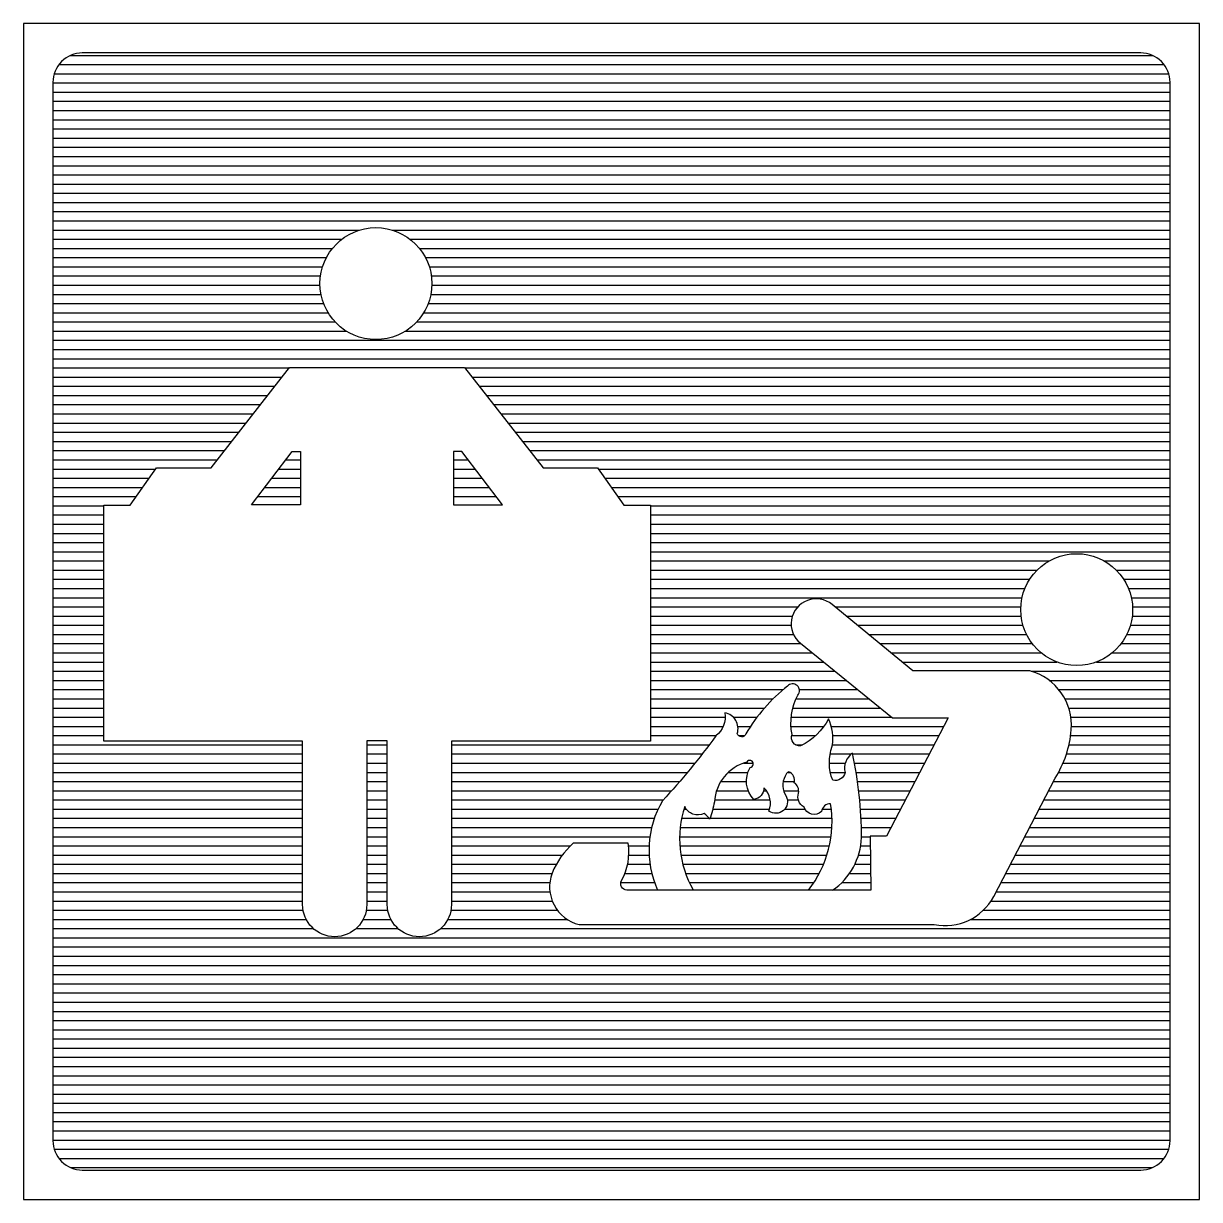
# Model space of a CAD drawing. Header units: millimetres. Extents: x 0 to 12, y 0 to 12.
import ezdxf

# ---------------------------------------------------------------- set-up
doc = ezdxf.new("R2010")
doc.units = ezdxf.units.MM
doc.layers.add('ROOD', color=1, linetype='Continuous')
doc.layers.add('VEILIG', color=7, linetype='Continuous')
pattern_1 = [(0, (-2123.641935, -1.92603), (0, 0.0938), [])]

msp = doc.modelspace()

# ---------------------------------------------------------------- hatches: boundary and pattern name
at = {"layer": 'ROOD'}
h = msp.add_hatch(dxfattribs=at)
h.set_pattern_fill('_U', color=256, scale=0.0938, style=0, pattern_type=0)
h.set_pattern_definition(pattern_1)
h.paths.add_polyline_path([(11.7, 11.4, 0.414214), (11.4, 11.7), (0.6, 11.7, 0.414214), (0.3, 11.4), (0.3, 0.6, 0.414214), (0.6, 0.3), (11.4, 0.3, 0.414214), (11.7, 0.6)])
h.paths.add_polyline_path([(11.319, 6.019, -1), (10.176, 6.019, -1)], flags=16)
h.paths.add_polyline_path([(6.471, 3.156), (6.834, 3.156, -0.211341), (6.748, 4.01, 0.424511), (6.945, 3.939, -0.094978), (7.003, 3.881, 0.033278), (7.05, 4.057, -0.324972), (7.381, 4.463, -1.650882), (7.414, 4.409, 0.32938), (7.452, 4.082, 0.376985), (7.556, 4.2, -0.29613), (7.607, 3.964, 0.792344), (7.783, 4.115, -0.26802), (7.771, 4.321, -0.150372), (7.809, 4.364, -0.383964), (7.864, 4.253, -0.340041), (7.905, 4.136, 0.333046), (7.965, 4.004, 0.54414), (8.143, 3.958, -0.374948), (8.236, 4.039, -0.206301), (8.011, 3.156), (8.256, 3.156, 0.238553), (8.551, 3.695, 0.055361), (8.458, 4.554, 0.304235), (8.383, 4.357, -0.414163), (8.257, 4.278, -0.181426), (8.253, 4.626, 0.146833), (8.215, 4.906, -0.164406), (7.93, 4.63, -0.57481), (7.842, 4.744, -0.16625), (7.9, 5.146, 0.998167), (7.796, 5.238, 0.095025), (7.372, 4.752, -0.763454), (7.284, 4.756, 0.447225), (7.158, 4.966, -0.25856), (7.066, 4.731, -0.027436), (6.521, 4.069, 0.244844)], flags=16)
h.paths.add_polyline_path([(6.397, 7.085), (6.397, 4.678), (4.367, 4.678), (4.367, 3.009, -1), (3.712, 3.009), (3.712, 4.68), (3.608, 4.68), (3.503, 4.68), (3.503, 3.009, -1), (2.848, 3.009), (2.848, 4.678), (0.819, 4.678), (0.819, 7.085), (1.088, 7.085), (1.358, 7.466), (1.914, 7.466), (2.715, 8.489), (3.608, 8.489), (4.5, 8.489), (5.302, 7.466), (5.857, 7.466), (6.127, 7.085)], flags=16)
h.paths.add_polyline_path([(4.888, 7.087), (4.389, 7.087), (4.389, 7.633), (4.472, 7.633)], flags=0)
h.paths.add_polyline_path([(3.024, 9.346, -1), (4.167, 9.346, -1)], flags=16)
h.paths.add_polyline_path([(2.826, 7.633), (2.826, 7.087), (2.327, 7.087), (2.743, 7.633)], flags=0)
edge = h.paths.add_edge_path(flags=16)
edge.add_line((7.928, 5.677), (8.868, 4.916))
edge.add_line((8.868, 4.916), (9.435, 4.916))
edge.add_line((9.435, 4.916), (8.807, 3.709))
edge.add_line((8.807, 3.709), (8.639, 3.709))
edge.add_line((8.639, 3.709), (8.645, 3.156))
edge.add_line((8.645, 3.156), (6.156, 3.156))
edge.add_arc((6.162, 3.223), 0.0675, 152.1381, 265.0537, ccw=False)
edge.add_arc((5.595, 3.541), 0.582, 330.6002, 369.2964)
edge.add_line((6.17, 3.635), (5.61, 3.635))
edge.add_arc((6.132, 3.035), 0.795, 131.0271, 158.1116)
edge.add_arc((5.766, 3.191), 0.397, 159.3202, 256.1594)
edge.add_line((5.67, 2.805), (9.293, 2.805))
edge.add_arc((9.404, 3.357), 0.563, 258.6825, 331.8113)
edge.add_line((9.9, 3.091), (10.527, 4.298))
edge.add_arc((9.585, 4.888), 1.112, 327.9419, 355.0396)
edge.add_arc((10.116, 4.837), 0.578, 355.5297, 434.6161)
edge.add_line((10.27, 5.395), (9.075, 5.395))
edge.add_line((9.075, 5.395), (8.251, 6.071))
edge.add_arc((8.089, 5.874), 0.255, 50.6447, 230.6447)
h = msp.add_hatch(dxfattribs=at)
h.set_pattern_fill('_U', color=256, scale=0.0938, style=0, pattern_type=0)
h.set_pattern_definition(pattern_1)
h.paths.add_polyline_path([(8.236, 4.039, 0.374948), (8.143, 3.958, -0.54414), (7.965, 4.004, -0.35849), (7.908, 4.147, 0.310165), (7.864, 4.253, 0.383964), (7.809, 4.364, 0.150372), (7.771, 4.321, 0.26802), (7.783, 4.115, -0.792344), (7.607, 3.964, 0.29613), (7.556, 4.2, -0.376985), (7.452, 4.082, -0.32938), (7.414, 4.409, 1.650882), (7.381, 4.463, 0.324972), (7.05, 4.057, -0.033278), (7.003, 3.881, 0.094978), (6.945, 3.939, -0.424511), (6.748, 4.01, 0.211341), (6.834, 3.156), (8.011, 3.156, 0.206301)])

# ---------------------------------------------------------------- linework, layer by layer
msp.add_lwpolyline([(2.848, 3.009), (2.848, 4.678), (0.819, 4.678), (0.819, 7.085), (1.088, 7.085), (1.358, 7.466), (1.914, 7.466), (2.715, 8.489), (3.608, 8.489), (4.5, 8.489), (5.302, 7.466), (5.857, 7.466), (6.127, 7.085), (6.397, 7.085), (6.397, 4.678), (4.367, 4.678), (4.367, 3.009, -1), (3.712, 3.009), (3.712, 4.68), (3.608, 4.68), (3.503, 4.68), (3.503, 3.009, -1)], format="xyb", close=True)
for points in [[(2.327, 7.087), (2.743, 7.633), (2.826, 7.633), (2.826, 7.087)], [(4.888, 7.087), (4.472, 7.633), (4.389, 7.633), (4.389, 7.087)]]:
    msp.add_lwpolyline(points, close=True)
for points in [[(7.928, 5.677), (8.868, 4.916), (9.435, 4.916), (8.807, 3.709), (8.639, 3.709), (8.645, 3.156), (6.156, 3.156, -0.536845), (6.102, 3.255, 0.170467), (6.17, 3.635), (5.61, 3.635, 0.118732), (5.394, 3.331, 0.449623), (5.67, 2.805), (9.293, 2.805, 0.330374), (9.9, 3.091), (10.527, 4.298, 0.11879), (10.692, 4.792, 0.359463), (10.27, 5.395), (9.075, 5.395), (8.251, 6.071, 1), (7.927, 5.676)], [(8.256, 3.156, 0.238553), (8.551, 3.695, 0.055361), (8.458, 4.554, 0.304235), (8.383, 4.357, -0.414163), (8.257, 4.278, -0.181426), (8.253, 4.626, 0.146833), (8.215, 4.906, -0.164406), (7.93, 4.63, -0.57481), (7.842, 4.744, -0.16625), (7.9, 5.146, 0.998167), (7.796, 5.238, 0.095025), (7.372, 4.752, -0.763454), (7.284, 4.756, 0.447225), (7.158, 4.966, -0.25856), (7.066, 4.731, -0.027436), (6.521, 4.069, 0.244933), (6.471, 3.156)], [(8.01, 3.155, 0.206617), (8.236, 4.039, 0.374948), (8.143, 3.958, -0.54414), (7.965, 4.004, -0.35849), (7.908, 4.147, 0.310165), (7.864, 4.253, 0.383964), (7.809, 4.364, 0.150372), (7.771, 4.321, 0.26802), (7.783, 4.115, -0.792344), (7.607, 3.964, 0.29613), (7.556, 4.2, -0.376985), (7.452, 4.082, -0.32938), (7.414, 4.409, 1.650882), (7.381, 4.463, 0.324972), (7.05, 4.057, -0.033278), (7.003, 3.881, 0.094978), (6.945, 3.939, -0.424511), (6.748, 4.01, 0.210242), (6.832, 3.16)]]:
    msp.add_lwpolyline(points, format="xyb")
for centre in [(3.596, 9.346), (10.747, 6.019)]:
    msp.add_circle(centre, 0.571)
at = {"layer": 'VEILIG'}
msp.add_lwpolyline([(0, 0), (12, 0), (12, 12), (0, 12)], close=True, dxfattribs=at)
msp.add_lwpolyline([(0.6, 0.3), (11.4, 0.3, 0.414214), (11.7, 0.6), (11.7, 11.4, 0.414214), (11.4, 11.7), (0.6, 11.7, 0.414214), (0.3, 11.4), (0.3, 0.6, 0.414214)], format="xyb", close=True, dxfattribs=at)

doc.saveas('drawing.dxf')
